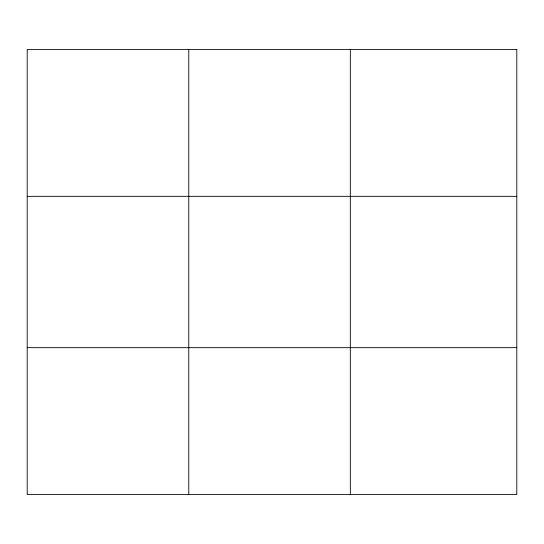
<?xml version="1.0" encoding="UTF-8"?>
<svg xmlns="http://www.w3.org/2000/svg" width="544" height="544" viewBox="0 0 544 544"><rect width="100%" height="100%" fill="white"/><g stroke="black" fill="none" stroke-linecap="round" stroke-linejoin="round"><path stroke-width="0.82" d="M188.768 494.537L188.768 49.463M350.336 494.537L350.336 49.463M27.2 196.336L516.8 196.336M27.2 347.664L516.8 347.664M516.8 49.463L516.8 494.537L27.2 494.537L27.2 49.463L516.8 49.463"/></g></svg>
